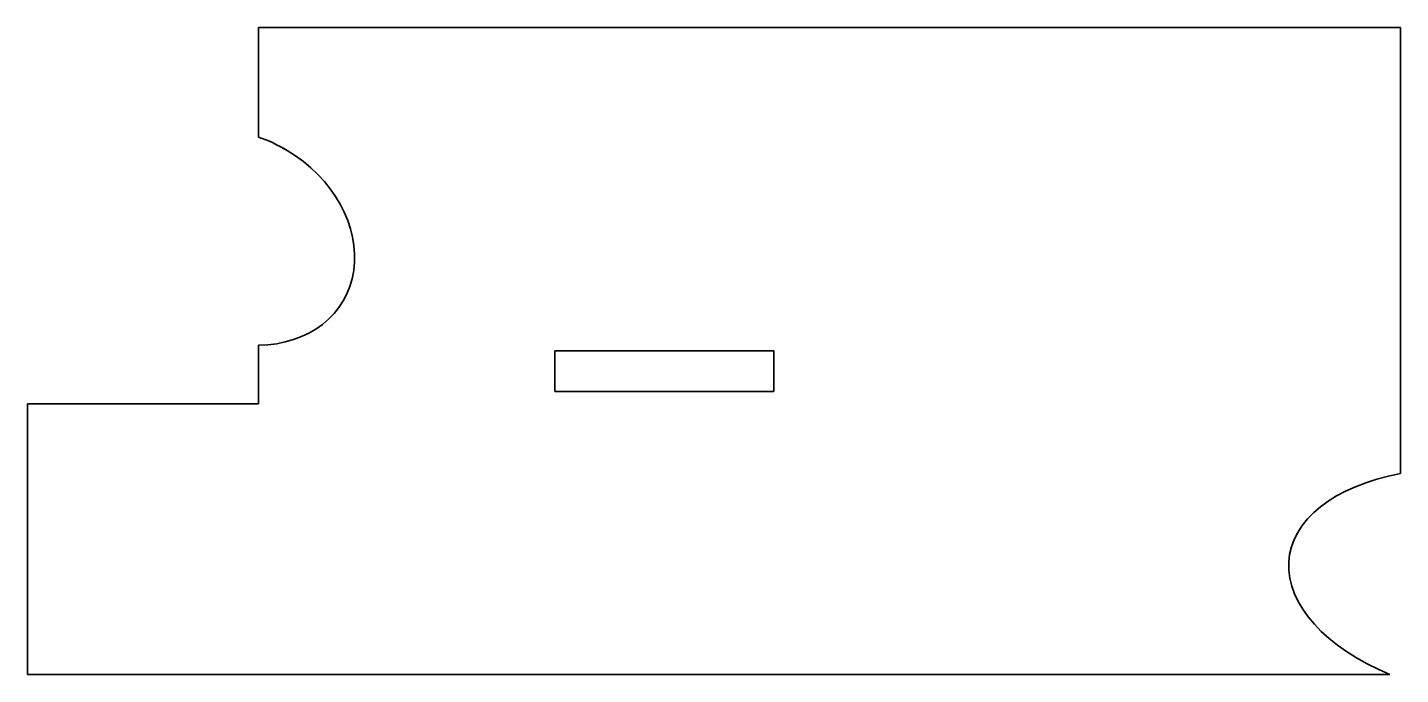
# Model space of a CAD drawing. Extents: x 64 to 233, y 65 to 145.
import ezdxf

# ---------------------------------------------------------------- set-up
doc = ezdxf.new("R2010")
doc.units = 0

msp = doc.modelspace()

# ---------------------------------------------------------------- linework, layer by layer
at = {"color": 7, "lineweight": 35}
for p, q in [((92.156158, 145.000504), (233.406403, 145.000504)), ((233.406403, 89.850113), (233.406403, 145.000504)), ((155.914551, 105.000504), (128.812378, 105.000504)), ((155.914551, 100.000504), (128.812378, 100.000504)), ((63.602539, 98.462799), (92.156189, 98.462814)), ((63.602539, 65.000504), (63.602539, 98.462784)), ((63.602539, 65.000504), (232.099335, 65.000504))]:
    msp.add_line(p, q, dxfattribs=at)
at = {"color": 7, "lineweight": 35, "ltscale": 0.338651}
msp.add_line((92.156158, 145.000504), (92.156158, 131.454468), dxfattribs=at)
at = {"color": 7, "lineweight": 35, "ltscale": 0.181443}
msp.add_line((92.156158, 105.720551), (92.156189, 98.462814), dxfattribs=at)
at = {"color": 7, "lineweight": 35, "ltscale": 0.125}
for p, q in [((128.812378, 105.000504), (128.812378, 100.000504)), ((155.914551, 105.000504), (155.914551, 100.000504))]:
    msp.add_line(p, q, dxfattribs=at)
at = {"color": 7, "lineweight": 35}
for centre, radius, start, end in [((85.961121, 113.478226), 19.013953, 59.182305, 70.984845), ((85.894318, 113.34903), 19.159269, 59.208663, 64.689719)]:
    msp.add_arc(centre, radius, start, end, dxfattribs=at)
for centre, major_axis, ratio, start_param, end_param in [((89.303833, 119.06926), (13.308777, -7.92997), 0.806858, 5.3549064843, 7.8539816285), ((244.089264, 76.177612), (24.44342, -3.364883), 0.5674, 2.0995795566, 4.2793638588)]:
    msp.add_ellipse(centre, major_axis=major_axis, ratio=ratio, start_param=start_param, end_param=end_param, dxfattribs=at)

doc.saveas('drawing.dxf')
